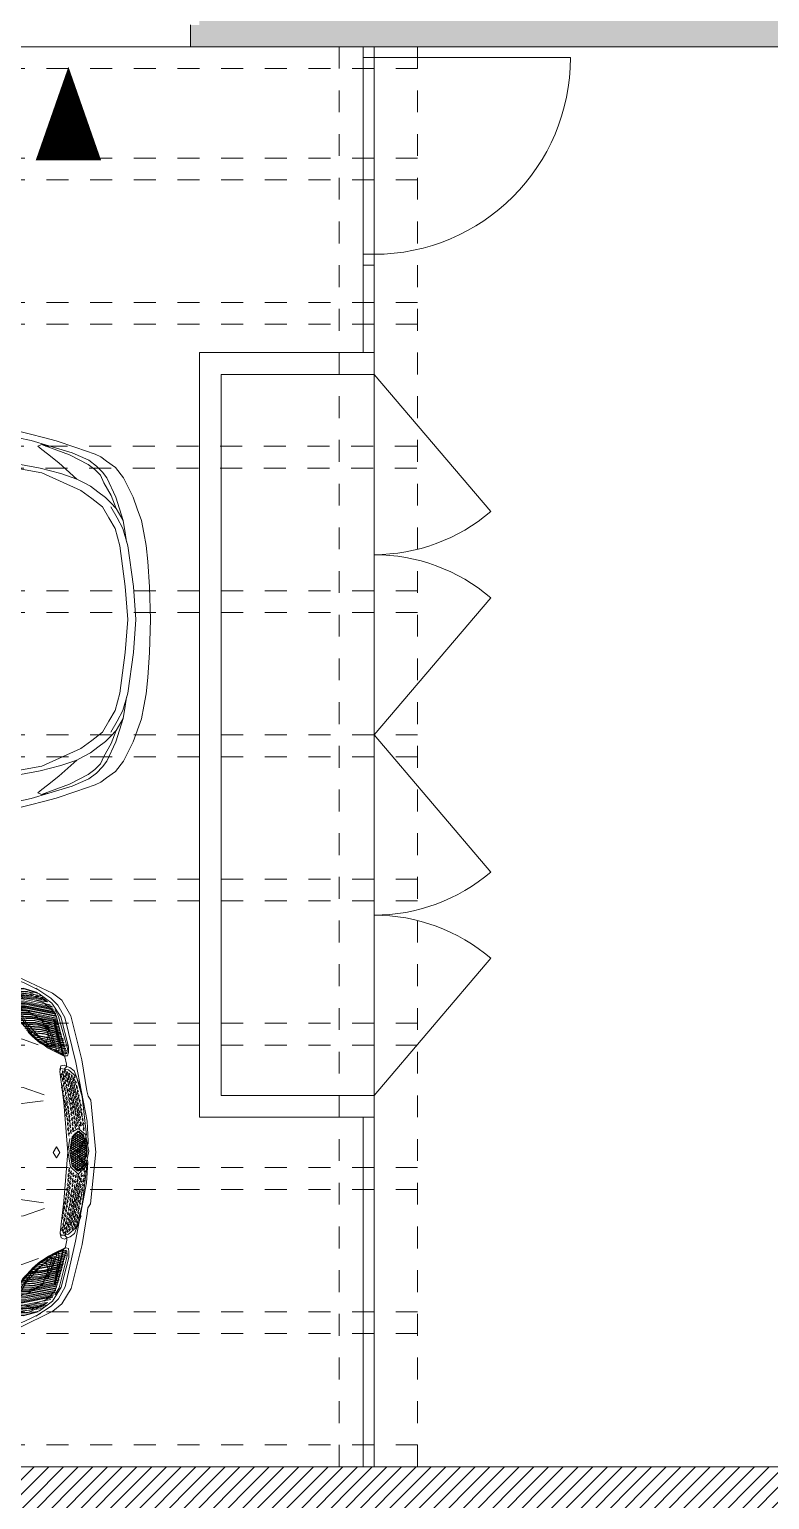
# Model space of a CAD drawing. Header units: metres. Extents: x -686 to 211, y -481 to 125.
# Drawn here: x -204.98 to -201.59, y -231.06 to -224.33 of the extents above; entities that cross this region are included whole.
import ezdxf

# ---------------------------------------------------------------- set-up
doc = ezdxf.new("R2010")
doc.units = ezdxf.units.M
doc.linetypes.add('DIVIDE', pattern=[1.25, 0.5, -0.25, 0, -0.25, 0, -0.25])
doc.layers.add('FLOATINGWINDOWS', color=2, linetype='Continuous', plot=False)
for name, color, linetype in [('katastr', 3, 'Continuous'), ('SRAFA', 251, 'Continuous'), ('SRAFY', 3, 'Continuous'), ('ZARIZOVAKY', 251, 'Continuous'), ('ZDIVO', 1, 'Continuous')]:
    doc.layers.add(name, color=color, linetype=linetype)
doc.layers.add('T_stafaz', color=253, linetype='Continuous', lineweight=9)

# ---------------------------------------------------------------- blocks, each defined once
blk = doc.blocks.new('SYM_AUTO_MERCEDES_MBSLK-H')
at = {"linetype": 'Continuous'}
for points in [[(51.97, 84.03), (36.98, 79.71), (21.48, 72.09), (17.41, 68.78), (13.09, 61.67), (8.01, 41.59), (5.72, 27.36), (5.47, 24.82), (4.2, 23.04), (1.66, -0.84)], [(27.07, 73.1), (34.44, 76.66), (50.95, 83.52), (51.46, 83.77)], [(29.36, 74.37), (22.24, 69.8), (18.94, 66.5), (15.89, 60.91), (11.06, 40.07), (5.98, 13.39), (5.47, 3.99), (5.47, 2.97), (5.47, 2.97)], [(28.34, 72.34), (35.2, 74.12), (41.04, 73.36), (42.06, 71.32), (41.55, 68.53), (41.55, 68.27)], [(27.58, 71.83), (21.73, 67.51), (17.67, 61.16), (14.11, 47.44), (14.11, 44.9), (14.36, 43.37), (15.38, 43.12)], [(15.63, 45.41), (19.95, 61.41), (21.22, 63.45), (25.29, 67.51)], [(15.89, 43.37), (28.59, 50.49), (35.2, 57.09), (40.79, 67), (41.3, 67.77)], [(15.89, 43.37), (27.58, 49.73), (36.98, 59.64), (41.3, 67.77)], [(40.03, 69.55), (32.91, 69.8), (21.48, 65.73)], [(40.54, 68.02), (34.69, 67.77), (21.48, 65.23)], [(40.54, 68.27), (35.2, 68.27), (22.24, 65.73)], [(40.79, 69.29), (35.45, 69.29), (22.49, 66.75)], [(24.02, 68.02), (26.31, 69.55), (33.17, 72.85), (38.76, 73.1), (41.04, 72.09), (41.04, 70.82), (40.79, 69.29), (40.54, 70.56), (39.27, 71.58), (36.72, 72.09), (32.15, 71.58), (24.02, 68.02)], [(40.79, 69.8), (35.96, 69.8), (24.27, 68.02)], [(39.52, 70.82), (35.2, 70.82), (24.53, 69.29)], [(41.3, 71.32), (36.72, 71.32), (25.8, 70.05)], [(40.79, 71.07), (36.47, 71.07), (25.8, 69.55)], [(40.79, 70.56), (36.47, 70.56), (26.05, 69.04)], [(41.04, 72.09), (36.72, 72.09), (26.31, 70.82)], [(39.01, 69.29), (37.49, 65.23), (33.68, 58.87), (26.56, 51)], [(41.55, 68.53), (41.55, 68.78), (42.06, 71.32), (41.04, 73.36), (34.69, 73.86), (27.58, 71.83)], [(40.79, 71.58), (28.34, 70.56)], [(40.79, 73.1), (29.61, 72.34)], [(16.14, 44.39), (15.13, 44.39), (14.87, 46.68), (18.68, 61.41), (20.46, 64.46)], [(15.63, 42.86), (28.08, 49.98), (34.69, 56.59), (40.28, 66.5), (41.04, 67.26)], [(37.49, 60.65), (30.37, 60.4), (18.68, 57.86)], [(37.23, 60.65), (30.12, 60.14), (18.68, 57.6)], [(38.25, 61.67), (31.13, 61.41), (18.94, 58.87)], [(37.99, 61.41), (30.88, 61.16), (18.94, 58.62)], [(38.76, 62.68), (32.15, 62.43), (19.45, 59.89)], [(38.5, 62.43), (31.64, 61.92), (19.45, 59.38)], [(39.01, 63.45), (33.17, 63.19), (19.7, 60.65)], [(39.01, 63.19), (32.4, 62.94), (19.7, 60.4)], [(39.27, 64.46), (33.42, 64.21), (19.95, 61.67)], [(39.27, 64.21), (33.42, 63.96), (19.95, 61.41)], [(39.52, 65.48), (33.68, 65.23), (20.21, 62.68)], [(39.52, 65.23), (33.68, 64.97), (20.21, 62.43)], [(39.77, 66.24), (33.93, 65.99), (20.46, 63.45)], [(39.77, 65.99), (33.93, 65.73), (20.46, 63.19)], [(40.28, 67), (34.18, 66.75), (20.72, 64.21)], [(40.28, 67.26), (34.44, 67.26), (21.22, 64.72)], [(21.73, 47.18), (23.26, 52.27), (26.31, 59.64), (32.66, 63.7), (37.99, 65.48), (39.27, 65.48), (31.64, 55.06), (21.73, 47.18)], [(28.08, 47.95), (35.2, 50.49), (52.99, 54.3), (88.05, 58.36), (145.48, 61.92)], [(16.65, 44.14), (20.46, 59.89), (16.9, 44.14), (20.97, 60.14), (18.68, 47.18), (18.94, 44.39), (18.94, 44.9), (16.65, 44.14)], [(16.65, 44.14), (20.46, 59.89), (16.9, 44.14), (20.97, 60.14), (18.68, 47.18), (18.94, 44.39), (18.94, 44.9)], [(32.66, 54.3), (25.8, 53.54), (16.9, 51.25)], [(32.15, 54.05), (25.29, 53.28), (16.9, 51)], [(33.42, 55.06), (26.56, 54.3), (17.16, 52.27)], [(32.91, 54.81), (26.05, 54.05), (17.16, 52.01)], [(34.44, 56.08), (27.07, 55.32), (17.41, 53.28)], [(33.93, 55.82), (26.81, 55.06), (17.41, 53.03)], [(34.95, 57.09), (27.83, 56.59), (17.67, 54.05)], [(34.69, 56.84), (27.32, 56.08), (17.67, 53.79)], [(35.71, 58.11), (28.59, 57.6), (17.92, 55.06)], [(35.45, 57.86), (28.08, 57.09), (17.92, 54.81)], [(36.47, 58.87), (29.1, 58.36), (18.17, 56.08)], [(35.96, 58.62), (28.85, 58.11), (18.17, 55.82)], [(36.98, 59.89), (29.86, 59.38), (18.43, 56.84)], [(36.72, 59.64), (29.36, 59.13), (18.43, 56.59)], [(19.7, 45.91), (22.24, 54.3)], [(23.77, 47.69), (22.75, 47.44), (20.72, 47.18), (23.51, 56.59), (23.77, 52.52), (24.53, 49.73), (23.77, 47.44), (23.77, 47.69)], [(23.77, 47.69), (22.75, 47.44), (20.72, 47.18), (23.51, 56.59), (23.77, 52.52), (24.53, 49.73), (23.77, 47.44)], [(25.8, 58.11), (23.51, 57.86)], [(25.04, 57.09), (23.51, 56.84)], [(24.53, 56.08), (23.77, 56.08)], [(26.05, 59.13), (24.53, 58.87)], [(27.07, 60.14), (25.54, 59.89)], [(31.13, 53.03), (32.15, 54.05)], [(32.66, 54.3), (31.64, 53.28)], [(32.91, 54.81), (32.15, 54.05)], [(25.54, 48.2), (15.13, 45.66)], [(27.07, 49.22), (15.38, 46.68)], [(25.8, 48.96), (15.38, 46.42)], [(28.34, 50.23), (15.89, 47.69)], [(27.32, 49.98), (15.89, 47.44)], [(29.61, 51.25), (16.14, 48.45)], [(28.59, 51), (16.14, 48.2)], [(30.63, 52.27), (16.4, 49.47)], [(29.86, 52.01), (16.4, 49.22)], [(31.64, 53.28), (16.65, 50.49)], [(31.13, 53.03), (16.65, 50.23)], [(21.48, 46.42), (23.77, 47.69)], [(23.51, 46.93), (25.54, 48.2)], [(23.77, 47.69), (25.8, 48.96)], [(25.54, 48.2), (27.07, 49.22)], [(25.8, 48.96), (27.32, 49.98)], [(27.07, 49.22), (28.34, 50.23)], [(27.32, 49.98), (28.59, 51)], [(28.34, 50.23), (29.61, 51.25)], [(28.59, 51), (29.86, 52.01)], [(29.61, 51.25), (30.63, 52.27)], [(29.86, 52.01), (31.13, 53.03)], [(30.63, 52.27), (31.64, 53.28)], [(15.89, 43.37), (15.13, 39.56), (15.13, 38.29), (16.14, 37.27), (17.67, 37.27), (18.17, 36.26), (16.4, 21.77), (14.62, -0.84)], [(23.51, 46.93), (14.87, 44.9)], [(21.22, 45.66), (15.38, 44.14)], [(21.48, 46.42), (15.63, 44.9)], [(21.22, 45.66), (15.89, 43.12)], [(16.4, 43.88), (21.48, 46.42)], [(21.22, 45.66), (23.51, 46.93)], [(16.14, 37.27), (14.36, 36.77), (10.81, 33.72), (8.01, 23.55), (5.72, 4.24)], [(8.52, 28.38), (11.57, 36.51), (13.6, 38.04), (14.87, 38.55), (16.14, 39.05)], [(11.06, 32.19), (11.57, 32.95), (11.31, 33.97), (11.06, 32.95)], [(12.33, 32.95), (12.84, 33.72), (12.58, 34.73), (12.08, 33.72)], [(13.35, 33.72), (13.86, 34.48), (13.86, 35.5), (13.35, 34.48)], [(13.86, 32.19), (14.36, 33.21), (14.11, 33.97), (13.86, 33.21)], [(14.36, 34.48), (14.87, 35.24), (14.87, 36), (14.36, 35.24)], [(14.87, 33.21), (15.38, 33.97), (15.38, 34.99), (14.87, 33.97)], [(15.38, 35.24), (15.89, 36), (15.89, 37.02), (15.38, 36.26)], [(15.89, 32.7), (16.4, 33.46), (16.14, 34.48), (15.63, 33.72)], [(16.14, 39.05), (17.67, 38.55), (18.17, 36.51)], [(16.4, 34.73), (16.9, 35.5), (16.65, 36.51), (16.14, 35.75)], [(16.9, 33.46), (17.41, 34.23), (17.41, 35.24), (16.9, 34.48)], [(9.54, 25.84), (10.04, 26.6), (9.79, 27.62), (9.54, 26.86)], [(10.04, 28.13), (10.55, 28.89), (10.3, 29.65), (9.79, 28.89)], [(10.55, 30.16), (11.06, 30.92), (10.81, 31.68), (10.55, 30.92)], [(10.81, 26.6), (11.31, 27.36), (11.06, 28.38), (10.55, 27.62)], [(11.31, 28.64), (11.57, 29.65), (11.57, 30.41), (11.06, 29.65)], [(11.31, 25.33), (11.82, 26.09), (11.82, 27.11), (11.31, 26.35)], [(11.57, 30.92), (12.08, 31.68), (12.08, 32.7), (11.57, 31.94)], [(11.82, 27.36), (12.33, 28.13), (12.08, 29.14), (11.57, 28.38)], [(12.33, 29.65), (12.84, 30.41), (12.58, 31.43), (12.08, 30.41)], [(12.33, 26.09), (12.84, 26.86), (12.84, 27.87), (12.33, 27.11)], [(12.84, 28.13), (13.35, 28.89), (13.09, 29.91), (12.58, 29.14)], [(12.84, 31.68), (13.35, 32.45), (13.09, 33.21), (12.84, 32.45)], [(13.35, 30.41), (13.86, 31.18), (13.6, 31.94), (13.09, 31.18)], [(13.35, 26.86), (13.86, 27.62), (13.86, 28.64), (13.35, 27.87)], [(13.86, 28.89), (14.36, 29.91), (14.11, 30.67), (13.86, 29.91)], [(14.36, 31.18), (14.87, 31.94), (14.62, 32.95), (14.11, 31.94)], [(14.36, 26.6), (14.87, 27.36), (14.62, 28.13), (14.11, 27.36)], [(14.87, 28.64), (15.13, 29.4), (15.13, 30.41), (14.62, 29.4)], [(15.13, 30.67), (15.63, 31.43), (15.63, 32.45), (15.13, 31.68)], [(15.63, 27.36), (16.14, 28.13), (15.89, 28.89), (15.38, 28.13)], [(15.89, 29.4), (16.4, 30.16), (16.4, 31.18), (15.89, 30.16)], [(16.4, 31.43), (16.9, 32.19), (16.65, 33.21), (16.4, 32.45)], [(16.4, 25.84), (16.9, 26.86), (16.65, 27.62), (16.4, 26.86)], [(16.9, 28.13), (17.16, 28.89), (17.16, 29.65), (16.65, 28.89)], [(25.29, 25.08), (34.95, 28.38), (54.77, 30.92), (86.53, 32.19), (131.76, 31.43)], [(8.27, 19.49), (8.77, 20.25), (8.77, 21.27), (8.27, 20.5)], [(8.77, 21.52), (9.28, 22.28), (9.03, 23.3), (8.52, 22.54)], [(9.28, 23.81), (9.79, 24.57), (9.54, 25.59), (9.03, 24.82)], [(9.54, 20.25), (10.04, 21.27), (9.79, 22.03), (9.28, 21.27)], [(9.79, 22.28), (10.3, 23.3), (10.3, 24.06), (9.79, 23.3)], [(10.04, 18.98), (10.55, 20), (10.55, 20.76), (10.04, 20)], [(10.3, 24.57), (10.81, 25.33), (10.55, 26.09), (10.3, 25.33)], [(10.55, 21.01), (11.06, 21.77), (10.81, 22.79), (10.3, 22.03)], [(10.81, 23.04), (11.31, 24.06), (11.31, 24.82), (10.81, 24.06)], [(11.06, 19.74), (11.57, 20.5), (11.57, 21.52), (11.06, 20.76)], [(11.57, 21.77), (12.08, 22.54), (11.82, 23.55), (11.31, 22.79)], [(11.82, 23.81), (12.33, 24.57), (12.33, 25.59), (11.82, 24.82)], [(11.82, 18.47), (12.33, 19.23), (12.33, 20.25), (11.82, 19.49)], [(12.33, 20.5), (12.58, 21.52), (12.58, 22.28), (12.08, 21.52)], [(12.58, 22.54), (13.09, 23.55), (12.84, 24.32), (12.33, 23.55)], [(13.09, 24.82), (13.35, 25.59), (13.35, 26.35), (12.84, 25.59)], [(13.09, 20.25), (13.6, 21.01), (13.35, 22.03), (13.09, 21.01)], [(13.35, 22.28), (13.86, 23.04), (13.86, 24.06), (13.35, 23.04)], [(13.86, 24.32), (14.36, 25.08), (14.11, 26.09), (13.86, 25.33)], [(14.11, 18.73), (14.62, 19.74), (14.36, 20.5), (13.86, 19.74)], [(14.36, 21.01), (14.87, 21.77), (14.87, 22.79), (14.36, 21.77)], [(14.87, 23.04), (15.13, 23.81), (15.13, 24.57), (14.62, 23.81)], [(15.13, 25.08), (15.63, 25.84), (15.38, 26.86), (15.13, 25.84)], [(15.38, 19.74), (15.63, 20.5), (15.63, 21.27), (15.13, 20.5)], [(15.63, 21.77), (16.14, 22.54), (15.89, 23.3), (15.38, 22.54)], [(15.89, 23.81), (16.4, 24.57), (16.4, 25.59), (15.89, 24.57)], [(25.8, 22.54), (42.82, 20), (67.22, 19.74), (131.76, 24.57)], [(7.5, 13.14), (8.01, 14.15), (7.76, 14.91), (7.25, 14.15)], [(7.76, 15.42), (8.27, 16.18), (8.01, 17.2), (7.5, 16.44)], [(8.01, 17.45), (8.52, 18.22), (8.27, 19.23), (8.01, 18.47)], [(8.52, 13.9), (9.03, 14.91), (8.77, 15.68), (8.52, 14.91)], [(8.77, 16.18), (9.28, 16.95), (9.28, 17.96), (8.77, 17.2)], [(9.28, 18.22), (9.79, 18.98), (9.54, 20), (9.03, 19.23)], [(9.03, 12.63), (9.54, 13.64), (9.54, 14.41), (9.03, 13.64)], [(9.54, 14.91), (10.04, 15.68), (9.79, 16.69), (9.28, 15.68)], [(9.79, 16.95), (10.3, 17.71), (10.04, 18.73), (9.54, 17.96)], [(10.04, 13.39), (10.55, 14.15), (10.55, 15.17), (10.04, 14.41)], [(10.55, 15.68), (11.06, 16.44), (10.81, 17.2), (10.3, 16.44)], [(10.81, 17.71), (11.31, 18.47), (11.06, 19.49), (10.55, 18.73)], [(11.31, 14.15), (11.57, 15.17), (11.57, 15.93), (11.06, 15.17)], [(11.57, 16.44), (12.08, 17.2), (11.82, 18.22), (11.31, 17.2)], [(12.08, 13.39), (12.58, 14.41), (12.58, 15.17), (12.08, 14.41)], [(12.33, 15.93), (12.84, 16.69), (12.84, 17.71), (12.33, 16.95)], [(12.84, 18.22), (13.35, 18.98), (13.09, 19.74), (12.58, 18.98)], [(13.35, 12.37), (13.86, 13.14), (13.6, 14.15), (13.09, 13.39)], [(13.6, 14.66), (14.11, 15.42), (13.86, 16.18), (13.35, 15.42)], [(13.86, 16.69), (14.36, 17.45), (14.11, 18.47), (13.6, 17.71)], [(14.36, 13.14), (14.87, 14.15), (14.62, 14.91), (14.11, 14.15)], [(14.62, 15.42), (15.13, 16.18), (14.87, 17.2), (14.62, 16.44)], [(14.87, 17.45), (15.38, 18.47), (15.38, 19.23), (14.87, 18.47)], [(13.6, -6.94), (14.62, -1.09), (13.35, 6.02), (9.79, 9.32), (6.49, 6.02), (4.96, -1.09), (6.49, -8.72), (9.79, -11.51), (12.33, -9.99)], [(9.79, -10.24), (12.58, -7.7), (13.6, -1.09), (12.58, 5.26), (9.79, 8.05), (7.25, 5.26), (5.98, -1.09), (7.25, -7.7), (9.79, -10.24)], [(9.79, -10.24), (12.58, -7.7), (13.6, -1.09), (12.58, 5.26), (9.79, 8.05), (7.25, 5.26), (5.98, -1.09), (7.25, -7.7), (9.79, -10.24)], [(6.74, 6.78), (7.25, 7.54), (6.99, 8.56), (6.49, 7.8)], [(6.99, 9.07), (7.25, 9.83), (7.25, 10.59), (6.74, 9.83)], [(6.74, 4.24), (11.31, 7.29)], [(6.99, 11.1), (7.5, 11.86), (7.5, 12.88), (6.99, 12.12)], [(6.99, 5.51), (10.55, 7.8)], [(7.25, -8.46), (9.79, -10.24), (12.58, -7.45), (13.6, -0.84), (12.58, 5.51), (9.79, 8.05), (7.5, 6.53)], [(8.01, 8.82), (8.52, 9.58), (8.27, 10.59), (7.76, 9.83)], [(8.27, 11.36), (8.77, 12.12), (8.52, 13.14), (8.01, 12.37)], [(12.84, 4.24), (8.27, 7.29)], [(9.03, 10.09), (9.28, 10.85), (9.28, 11.86), (8.77, 11.1)], [(12.33, 5.51), (8.77, 7.8)], [(9.54, 9.32), (10.04, 10.09), (10.04, 11.1), (9.54, 10.34)], [(9.79, 11.36), (10.3, 12.12), (10.3, 13.14), (9.79, 12.12)], [(10.55, 9.58), (11.06, 10.34), (11.06, 11.1), (10.55, 10.34)], [(11.06, 11.61), (11.57, 12.63), (11.31, 13.39), (10.81, 12.63)], [(11.82, 8.82), (12.33, 9.58), (12.08, 10.59), (11.57, 9.83)], [(12.08, 11.36), (12.58, 12.12), (12.33, 13.14), (11.82, 12.12)], [(12.84, 7.8), (13.35, 8.56), (13.09, 9.58), (12.58, 8.82)], [(13.09, 10.09), (13.6, 11.1), (13.35, 11.86), (12.84, 11.1)], [(13.6, 6.53), (14.11, 7.29), (14.11, 8.31), (13.6, 7.54)], [(13.86, 8.82), (14.36, 9.58), (14.36, 10.59), (13.86, 9.83)], [(14.11, 11.1), (14.62, 11.86), (14.36, 12.88), (14.11, 12.12)], [(5.98, 1.45), (5.72, -1.35), (6.49, -6.94)], [(5.98, 0.68), (12.58, 4.75)], [(12.84, 3.73), (5.98, -0.33)], [(12.84, 2.97), (5.98, -1.6)], [(13.09, 1.95), (5.98, -2.62)], [(6.23, 2.97), (11.82, 6.53)], [(6.23, 1.7), (12.33, 5.77)], [(6.99, 5.51), (6.23, 3.73)], [(13.09, 0.94), (6.23, -3.38)], [(6.23, 0.94), (13.35, -3.38)], [(13.35, -0.33), (10.3, 0.43), (6.74, 5.77), (9.54, -0.33), (6.49, -7.19), (10.3, -1.35), (13.35, -0.33)], [(6.49, 2.97), (13.6, -1.6)], [(6.49, 1.95), (13.35, -2.62)], [(13.6, 0.68), (6.74, 4.75)], [(6.74, 3.73), (13.6, -0.33)], [(13.35, 1.7), (7.25, 5.77)], [(13.09, 2.97), (7.5, 6.53)], [(19.7, -3.13), (21.22, -0.59), (19.7, 1.95), (18.17, -0.59), (19.7, -3.13)], [(51.46, -85.46), (36.98, -80.88), (21.48, -73.51), (17.16, -70.21), (13.09, -63.09), (8.01, -43.02), (5.72, -28.79), (5.22, -26.25), (3.95, -24.47), (1.66, -0.59)], [(29.1, -75.8), (22.24, -71.23), (18.94, -67.92), (15.89, -62.33), (10.81, -41.75), (5.72, -14.82), (5.22, -5.67), (5.22, -4.65), (5.22, -4.4)], [(5.98, -1.09), (13.09, -5.41)], [(5.98, -2.11), (12.84, -6.43)], [(5.98, -3.13), (12.58, -7.19)], [(13.35, -0.08), (6.23, -4.4)], [(6.23, -0.08), (13.09, -4.4)], [(6.23, -4.14), (12.33, -8.21)], [(6.23, -5.41), (11.82, -8.97)], [(13.6, -1.09), (6.49, -5.41)], [(13.6, -2.11), (6.49, -6.43)], [(6.74, -6.68), (11.31, -9.48)], [(13.6, -3.13), (6.99, -7.19)], [(13.35, -4.14), (7.25, -8.21)], [(13.09, -5.41), (7.76, -8.97)], [(12.84, -6.68), (8.27, -9.48)], [(15.89, -44.29), (15.13, -40.99), (15.13, -39.72), (16.14, -38.7), (17.67, -38.96), (18.17, -37.68), (16.4, -23.46), (14.62, -0.59)], [(16.14, -38.7), (14.11, -38.45), (10.55, -35.14), (8.01, -26), (5.98, -8.46)], [(6.99, -10.5), (7.5, -11.26), (7.25, -12.27), (6.99, -11.26)], [(7.25, -12.53), (7.76, -13.29), (7.5, -14.31), (6.99, -13.55)], [(7.25, -8.21), (10.3, -10.24)], [(8.27, -12.78), (8.77, -13.55), (8.77, -14.56), (8.27, -13.8)], [(9.03, -11.51), (9.54, -12.27), (9.28, -13.29), (8.77, -12.53)], [(12.08, -8.21), (9.03, -10.24)], [(10.04, -12.78), (10.55, -13.55), (10.3, -14.56), (9.79, -13.8)], [(10.81, -11.51), (11.31, -12.27), (11.06, -13.29), (10.55, -12.27)], [(11.06, -13.29), (11.57, -14.31), (11.57, -15.07), (11.06, -14.31)], [(11.82, -10.24), (12.33, -11), (12.33, -12.02), (11.82, -11.26)], [(12.08, -12.78), (12.58, -13.55), (12.33, -14.56), (12.08, -13.8)], [(12.84, -9.23), (13.35, -9.99), (13.09, -11), (12.84, -10.24)], [(13.09, -11.77), (13.6, -12.53), (13.6, -13.29), (13.09, -12.53)], [(13.86, -7.96), (14.36, -8.97), (14.11, -9.73), (13.6, -8.97)], [(14.11, -10.24), (14.62, -11.26), (14.36, -12.02), (13.86, -11.26)], [(14.36, -12.53), (14.62, -13.29), (14.62, -14.31), (14.11, -13.55)], [(7.5, -14.82), (8.01, -15.58), (7.76, -16.34), (7.5, -15.58)], [(7.76, -16.85), (8.27, -17.61), (8.27, -18.63), (7.76, -17.87)], [(8.27, -18.88), (8.52, -19.64), (8.52, -20.66), (8.01, -19.9)], [(8.77, -15.58), (9.03, -16.34), (9.03, -17.1), (8.52, -16.34)], [(9.03, -17.61), (9.54, -18.37), (9.28, -19.39), (8.77, -18.63)], [(9.28, -14.05), (9.79, -15.07), (9.54, -15.83), (9.03, -15.07)], [(9.28, -19.64), (9.79, -20.66), (9.54, -21.42), (9.28, -20.66)], [(9.54, -16.34), (10.04, -17.1), (10.04, -18.12), (9.54, -17.36)], [(9.79, -18.37), (10.3, -19.14), (10.3, -20.15), (9.79, -19.39)], [(10.3, -14.82), (10.81, -15.58), (10.55, -16.59), (10.04, -15.83)], [(10.55, -17.1), (11.06, -17.87), (11.06, -18.88), (10.55, -17.87)], [(10.81, -19.14), (11.31, -19.9), (11.31, -20.91), (10.81, -20.15)], [(11.31, -15.83), (11.82, -16.59), (11.57, -17.36), (11.31, -16.59)], [(11.57, -17.87), (12.08, -18.63), (12.08, -19.64), (11.57, -18.88)], [(12.08, -19.9), (12.58, -20.91), (12.33, -21.68), (11.82, -20.91)], [(12.33, -15.07), (12.84, -15.83), (12.58, -16.59), (12.08, -15.83)], [(12.58, -17.36), (13.09, -18.12), (12.84, -19.14), (12.33, -18.37)], [(12.84, -19.64), (13.35, -20.41), (13.09, -21.42), (12.84, -20.41)], [(13.35, -13.8), (13.86, -14.82), (13.86, -15.58), (13.35, -14.82)], [(13.6, -16.09), (14.11, -16.85), (13.86, -17.87), (13.6, -16.85)], [(13.86, -18.12), (14.36, -18.88), (14.36, -19.9), (13.86, -19.14)], [(14.36, -14.82), (14.87, -15.58), (14.87, -16.34), (14.36, -15.58)], [(14.87, -16.85), (15.38, -17.61), (15.13, -18.63), (14.62, -17.87)], [(15.13, -18.88), (15.63, -19.9), (15.38, -20.66), (14.87, -19.9)], [(8.52, -20.91), (9.03, -21.68), (8.77, -22.69), (8.27, -21.93)], [(8.77, -22.95), (9.28, -23.96), (9.28, -24.73), (8.77, -23.96)], [(9.28, -25.23), (9.79, -26), (9.54, -27.01), (9.28, -26.25)], [(9.79, -21.93), (10.04, -22.69), (10.04, -23.46), (9.54, -22.69)], [(10.04, -23.96), (10.55, -24.73), (10.3, -25.49), (9.79, -24.73)], [(10.3, -20.41), (10.81, -21.42), (10.55, -22.18), (10.04, -21.42)], [(10.55, -26), (10.81, -26.76), (10.81, -27.78), (10.3, -26.76)], [(10.55, -22.44), (11.06, -23.46), (11.06, -24.22), (10.55, -23.46)], [(11.06, -24.73), (11.57, -25.49), (11.31, -26.25), (10.81, -25.49)], [(11.31, -21.17), (11.82, -21.93), (11.57, -22.95), (11.06, -22.18)], [(11.57, -26.76), (12.08, -27.52), (11.82, -28.54), (11.31, -27.78)], [(11.57, -23.2), (12.08, -23.96), (12.08, -24.98), (11.57, -24.22)], [(12.08, -25.23), (12.58, -26.25), (12.33, -27.01), (11.82, -26.25)], [(12.33, -22.18), (12.84, -22.95), (12.58, -23.71), (12.08, -22.95)], [(12.58, -24.22), (13.09, -24.98), (13.09, -25.74), (12.58, -24.98)], [(13.35, -21.68), (13.6, -22.44), (13.6, -23.46), (13.09, -22.69)], [(13.09, -26.25), (13.6, -27.01), (13.35, -27.78), (13.09, -27.01)], [(13.6, -23.71), (14.11, -24.47), (13.86, -25.49), (13.35, -24.73)], [(14.11, -25.74), (14.36, -26.5), (14.36, -27.52), (13.86, -26.76)], [(14.11, -20.41), (14.62, -21.17), (14.62, -21.93), (14.11, -21.17)], [(14.62, -22.44), (15.13, -23.2), (14.87, -24.22), (14.36, -23.2)], [(14.87, -24.47), (15.38, -25.23), (15.13, -26.25), (14.62, -25.23)], [(15.38, -21.17), (15.89, -21.93), (15.63, -22.95), (15.13, -21.93)], [(15.38, -26.5), (15.63, -27.27), (15.63, -28.28), (15.13, -27.52)], [(15.63, -23.2), (16.14, -23.96), (16.14, -24.73), (15.63, -23.96)], [(16.14, -25.23), (16.65, -26), (16.4, -27.01), (15.89, -26)], [(25.8, -24.22), (42.82, -22.18), (67.22, -21.93), (131.76, -26.25)], [(8.52, -29.81), (11.57, -37.94), (13.6, -39.46), (14.87, -39.97), (16.14, -40.48)], [(9.79, -27.27), (10.3, -28.03), (10.04, -29.05), (9.54, -28.28)], [(10.04, -29.55), (10.55, -30.32), (10.55, -31.33), (10.04, -30.32)], [(10.81, -31.59), (11.31, -32.35), (11.06, -33.37), (10.55, -32.35)], [(10.81, -28.03), (11.31, -29.05), (11.31, -29.81), (10.81, -29.05)], [(11.31, -33.62), (11.82, -34.38), (11.57, -35.4), (11.06, -34.64)], [(11.31, -30.32), (11.82, -31.08), (11.57, -31.84), (11.31, -31.08)], [(11.82, -32.35), (12.33, -33.11), (12.08, -34.13), (11.57, -33.37)], [(11.82, -28.79), (12.33, -29.81), (12.33, -30.57), (11.82, -29.81)], [(12.58, -27.52), (13.09, -28.28), (12.84, -29.3), (12.33, -28.54)], [(12.33, -31.08), (12.84, -31.84), (12.84, -32.86), (12.33, -31.84)], [(12.84, -29.55), (13.35, -30.32), (13.35, -31.33), (12.84, -30.57)], [(13.09, -33.11), (13.35, -33.87), (13.35, -34.89), (12.84, -33.87)], [(13.6, -28.28), (14.11, -29.05), (13.86, -30.06), (13.35, -29.3)], [(13.35, -31.84), (13.86, -32.6), (13.86, -33.37), (13.35, -32.6)], [(14.11, -30.57), (14.36, -31.33), (14.36, -32.09), (13.86, -31.33)], [(14.36, -28.03), (14.87, -28.79), (14.87, -29.81), (14.36, -28.79)], [(14.36, -32.6), (14.87, -33.37), (14.87, -34.38), (14.36, -33.62)], [(14.87, -30.06), (15.38, -30.82), (15.13, -31.84), (14.87, -31.08)], [(15.38, -32.09), (15.89, -32.86), (15.63, -33.87), (15.13, -33.11)], [(15.63, -28.79), (16.14, -29.55), (16.14, -30.32), (15.63, -29.55)], [(16.14, -30.82), (16.65, -31.59), (16.4, -32.6), (15.89, -31.84)], [(16.65, -27.52), (16.9, -28.28), (16.9, -29.05), (16.4, -28.28)], [(16.65, -32.86), (16.9, -33.62), (16.9, -34.64), (16.4, -33.87)], [(16.9, -29.55), (17.41, -30.32), (17.16, -31.33), (16.9, -30.32)], [(25.29, -27.01), (34.95, -30.32), (54.77, -32.86), (86.53, -34.13), (131.76, -33.11)], [(12.33, -34.38), (12.84, -35.14), (12.84, -36.16), (12.33, -35.4)], [(13.6, -35.14), (14.11, -35.91), (13.86, -36.92), (13.35, -36.16)], [(14.11, -33.87), (14.36, -34.64), (14.36, -35.4), (13.86, -34.64)], [(14.62, -35.91), (15.13, -36.67), (14.87, -37.68), (14.36, -36.67)], [(15.13, -34.64), (15.63, -35.4), (15.38, -36.41), (14.87, -35.65)], [(15.63, -36.67), (16.14, -37.43), (15.89, -38.45), (15.38, -37.68)], [(15.89, -34.13), (16.4, -34.89), (16.4, -35.91), (15.89, -35.14)], [(16.14, -40.48), (17.67, -40.23), (18.17, -38.19)], [(16.4, -36.16), (16.9, -37.18), (16.9, -37.94), (16.4, -37.18)], [(17.16, -34.89), (17.67, -35.65), (17.41, -36.67), (16.9, -35.91)], [(27.58, -73.26), (21.73, -68.94), (17.67, -62.59), (14.11, -48.87), (14.11, -46.32), (14.62, -44.8), (15.89, -44.8), (15.89, -44.29)], [(15.89, -45.82), (14.87, -45.82), (14.62, -48.1), (18.68, -62.84), (20.21, -65.89)], [(23.51, -48.36), (14.87, -46.32)], [(25.29, -49.63), (15.13, -47.09)], [(20.97, -47.09), (15.38, -45.56)], [(21.22, -47.85), (15.63, -46.32)], [(15.63, -46.83), (19.7, -62.84), (20.97, -65.13), (25.29, -68.94)], [(20.97, -47.09), (15.89, -44.55)], [(15.89, -44.8), (27.58, -51.15), (36.72, -61.06), (41.3, -69.19)], [(16.14, -45.31), (21.22, -47.85)], [(16.4, -45.56), (20.46, -61.32), (16.9, -45.56), (20.97, -61.57), (18.43, -48.61), (18.68, -46.07), (18.68, -46.32), (16.4, -45.56)], [(16.4, -45.56), (20.46, -61.32), (16.9, -45.56), (20.97, -61.57), (18.43, -48.61), (18.68, -46.07), (18.68, -46.32)], [(20.97, -47.09), (23.51, -48.36)], [(25.54, -50.39), (15.38, -47.85)], [(27.07, -50.64), (15.38, -48.1)], [(27.32, -51.41), (15.63, -48.87)], [(28.34, -51.66), (15.63, -49.12)], [(28.59, -52.42), (15.89, -49.63)], [(29.61, -52.68), (15.89, -49.88)], [(29.86, -53.44), (16.14, -50.64)], [(30.63, -53.69), (16.14, -50.9)], [(30.88, -54.46), (16.4, -51.66)], [(31.64, -54.71), (16.4, -51.91)], [(31.9, -55.47), (25.04, -54.71), (16.65, -52.42)], [(32.66, -55.73), (25.54, -54.96), (16.65, -52.68)], [(32.91, -56.23), (25.8, -55.73), (17.16, -53.44)], [(33.42, -56.49), (26.56, -55.98), (17.16, -53.69)], [(19.7, -47.34), (21.99, -55.73)], [(23.77, -49.12), (22.75, -48.87), (20.72, -48.61), (23.26, -58.01), (23.51, -53.95), (24.27, -51.15), (23.51, -48.87), (23.77, -49.12)], [(23.77, -49.12), (22.75, -48.87), (20.72, -48.61), (23.26, -58.01), (23.51, -53.95), (24.27, -51.15), (23.51, -48.87)], [(21.22, -47.85), (23.77, -49.12)], [(21.48, -48.61), (23, -53.69), (26.31, -61.06), (32.4, -65.13), (37.74, -66.91), (39.27, -66.91), (31.64, -56.49), (21.48, -48.61)], [(23.51, -48.36), (25.29, -49.63)], [(23.77, -49.12), (25.54, -50.39)], [(25.29, -49.63), (27.07, -50.64)], [(25.54, -50.39), (27.32, -51.41)], [(39.01, -70.72), (37.49, -66.91), (33.68, -60.3), (26.56, -52.42)], [(27.07, -50.64), (28.34, -51.66)], [(27.32, -51.41), (28.59, -52.42)], [(28.08, -49.88), (35.2, -52.42), (52.99, -56.23), (88.05, -60.3), (145.48, -63.6)], [(28.34, -51.66), (29.61, -52.68)], [(28.59, -52.42), (29.86, -53.44)], [(29.61, -52.68), (30.63, -53.69)], [(29.86, -53.44), (30.88, -54.46)], [(30.63, -53.69), (31.64, -54.71)], [(33.68, -57.25), (26.81, -56.74), (17.41, -54.46)], [(34.18, -57.5), (27.07, -57), (17.41, -54.71)], [(34.44, -58.27), (27.32, -57.76), (17.67, -55.22)], [(34.95, -58.52), (27.83, -58.27), (17.67, -55.47)], [(35.2, -59.28), (28.08, -58.78), (17.92, -56.23)], [(35.71, -59.54), (28.34, -59.28), (17.92, -56.49)], [(35.96, -60.05), (28.59, -59.79), (18.17, -57.25)], [(36.22, -60.3), (29.1, -60.05), (18.17, -57.5)], [(36.47, -61.06), (29.36, -60.81), (18.43, -58.01)], [(36.98, -61.32), (29.61, -61.06), (18.43, -58.27)], [(37.23, -62.08), (29.86, -61.82), (18.68, -59.03)], [(37.49, -62.08), (30.37, -62.08), (18.68, -59.28)], [(37.74, -62.84), (30.63, -62.59), (18.94, -60.05)], [(37.99, -63.09), (31.13, -62.84), (18.94, -60.3)], [(24.78, -58.52), (23.26, -58.27)], [(25.54, -59.54), (23.26, -59.28)], [(24.53, -57.5), (23.51, -57.5)], [(26.05, -60.55), (24.27, -60.3)], [(30.88, -54.46), (31.9, -55.47)], [(32.66, -55.73), (31.64, -54.71)], [(32.91, -56.23), (31.9, -55.47)], [(38.25, -63.86), (31.39, -63.6), (19.19, -60.81)], [(38.5, -64.11), (31.9, -64.11), (19.19, -61.32)], [(38.76, -64.62), (32.15, -64.62), (19.45, -61.82)], [(39.01, -64.87), (33.17, -64.87), (19.45, -62.08)], [(39.27, -65.64), (33.42, -65.64), (19.7, -62.84)], [(39.27, -65.89), (33.42, -65.89), (19.7, -63.09)], [(39.52, -66.65), (33.68, -66.65), (19.95, -63.86)], [(39.52, -66.91), (33.68, -66.91), (19.95, -64.11)], [(39.77, -67.41), (33.93, -67.41), (20.21, -64.62)], [(39.77, -67.67), (33.93, -67.67), (20.21, -64.87)], [(40.03, -68.43), (34.18, -68.43), (20.72, -65.64)], [(40.03, -68.69), (34.44, -68.94), (21.22, -66.14)], [(40.28, -69.45), (34.69, -69.45), (21.48, -66.65)], [(39.77, -70.97), (32.91, -71.23), (26.81, -69.7), (21.48, -67.16)], [(40.28, -69.7), (34.95, -69.96), (21.99, -67.16)], [(26.81, -61.57), (25.54, -61.32)], [(40.79, -70.72), (35.45, -70.97), (22.49, -68.18)], [(23.77, -69.45), (26.05, -71.23), (32.91, -74.28), (38.76, -74.53), (41.04, -73.77), (41.04, -72.24), (40.79, -70.72), (40.28, -72.24), (39.27, -73.26), (36.72, -73.51), (32.15, -73), (23.77, -69.45)], [(40.54, -71.23), (35.96, -71.48), (24.27, -69.45)], [(39.52, -72.24), (35.2, -72.24), (24.53, -70.72)], [(40.79, -71.99), (36.47, -71.99), (25.8, -70.46)], [(40.54, -72.5), (36.22, -72.5), (25.8, -70.97)], [(41.3, -72.75), (36.72, -73), (25.8, -71.48)], [(41.04, -73.51), (36.72, -73.77), (26.05, -72.24)], [(41.55, -69.96), (41.3, -69.96), (42.06, -73), (41.04, -74.78), (34.44, -75.55), (27.58, -73.26)], [(28.34, -73.77), (34.95, -75.8), (41.04, -74.78), (42.06, -72.75), (41.55, -69.96), (41.55, -69.7)], [(40.54, -73), (28.34, -71.99)], [(40.79, -74.53), (29.61, -73.77)], [(27.07, -74.53), (34.18, -78.09), (50.95, -84.95), (51.97, -85.46), (52.22, -85.46)]]:
    blk.add_lwpolyline(points, dxfattribs=at)

msp = doc.modelspace()

# ---------------------------------------------------------------- hatches: boundary and pattern name
at = {"layer": 'SRAFA', "linetype": 'Continuous', "lineweight": 0}
h = msp.add_hatch(color=256, dxfattribs=at)
h.paths.add_polyline_path([(-200.8514, -224.0131), (-201.5014, -224.0131), (-201.5014, -220.6131), (-202.0014, -220.6131), (-202.4014, -220.6131), (-202.4014, -220.7131), (-201.6014, -220.7131), (-201.6014, -221.5131), (-202.0014, -221.5131), (-202.0014, -222.4131), (-201.6014, -222.4131), (-201.6014, -222.3131), (-201.9014, -222.3131), (-201.9014, -221.6131), (-201.6014, -221.6131), (-201.6014, -222.3131), (-201.6014, -224.0131), (-204.1014, -224.0131), (-204.1014, -221.2131), (-204.2014, -221.2131), (-204.2018, -224.3131), (-204.2414, -224.3131), (-204.2414, -224.4131), (-201.5014, -224.4131), (-200.8114, -224.4131), (-200.8114, -224.3131), (-200.8514, -224.3131), (-200.8514, -224.2381)])
h.paths.add_polyline_path([(-203.0014, -220.7131), (-203.0014, -220.6131), (-203.1014, -220.6131), (-203.1014, -223.0131), (-203.0014, -223.0131)], flags=16)
at = {"layer": 'ZARIZOVAKY', "linetype": 'Continuous', "lineweight": 0}
h = msp.add_hatch(dxfattribs=at)
h.set_pattern_fill('ANSI31,_O', color=256, scale=0.015)
h.set_pattern_definition([(45, (81.519393, 190.9424), (-0.0336759605, 0.0336759605), [])])
h.paths.add_polyline_path([(-207.5014, -230.9131), (-207.5014, -236.8131), (-201.5014, -236.8131), (-201.5014, -236.6131), (-194.0014, -236.6131), (-194.0014, -230.9131)])

# ---------------------------------------------------------------- linework, layer by layer
at = {"layer": 'FLOATINGWINDOWS', "linetype": 'Continuous', "lineweight": 0}
for points in [[(-209.5014, -224.3131), (-207.5014, -224.3131), (-207.5014, -224.4131), (-203.4514, -224.4131), (-203.4514, -225.8131), (-204.2014, -225.8131), (-204.2014, -229.3131), (-203.4514, -229.3131), (-203.4514, -230.9131), (-209.5014, -230.9131)], [(-203.4014, -229.2131), (-204.1014, -229.2131), (-204.1014, -225.9131), (-203.4014, -225.9131)]]:
    msp.add_lwpolyline(points, close=True, dxfattribs=at)
at = {"layer": 'katastr', "linetype": 'Continuous', "lineweight": 0}
msp.add_line((-209.5014, -230.9131), (-187.5014, -230.9131), dxfattribs=at)
at = {"layer": 'SRAFY', "linetype": 'DIVIDE', "lineweight": 0, "ltscale": 0.15}
for p, q in [((-209.5014, -224.4131), (-203.2014, -224.4131)), ((-203.5614, -224.4131), (-203.5614, -230.9131)), ((-203.2014, -230.9131), (-203.2014, -224.4131)), ((-209.5014, -224.5131), (-203.2014, -224.5131)), ((-209.5014, -224.9231), (-203.2014, -224.9231)), ((-209.5014, -225.0231), (-203.2014, -225.0231)), ((-209.5014, -225.5831), (-203.2014, -225.5831)), ((-209.5014, -225.6831), (-203.2014, -225.6831)), ((-209.5058, -226.2416), (-203.2058, -226.2416)), ((-209.5058, -226.3416), (-203.2058, -226.3416)), ((-209.5014, -226.9031), (-203.2014, -226.9031)), ((-209.5014, -227.0031), (-203.2014, -227.0031)), ((-209.5014, -227.5631), (-203.2014, -227.5631)), ((-209.5014, -227.6631), (-203.2014, -227.6631)), ((-209.5014, -228.2231), (-203.2014, -228.2231)), ((-209.5014, -228.3231), (-203.2014, -228.3231)), ((-209.5014, -228.8831), (-203.2014, -228.8831)), ((-209.5014, -228.9831), (-203.2014, -228.9831)), ((-209.5014, -229.5431), (-203.2014, -229.5431)), ((-209.5014, -229.6431), (-203.2014, -229.6431)), ((-209.5014, -230.2031), (-203.2014, -230.2031)), ((-209.5014, -230.3031), (-203.2014, -230.3031)), ((-203.2014, -230.8131), (-209.5002, -230.8131)), ((-203.2014, -230.9131), (-209.5014, -230.9131))]:
    msp.add_line(p, q, dxfattribs=at)
at = {"layer": 'SRAFY', "linetype": 'Continuous', "lineweight": 0}
for p, q in [((-203.4514, -225.8131), (-203.4514, -224.4131)), ((-203.4014, -225.8131), (-203.4014, -224.4131)), ((-203.4514, -224.4631), (-202.5014, -224.4631)), ((-203.4514, -225.3631), (-203.4014, -225.3631)), ((-203.4514, -225.4131), (-203.4014, -225.4131)), ((-203.4014, -225.9131), (-202.866, -226.5408)), ((-203.4014, -225.9131), (-203.4014, -229.2131)), ((-203.4014, -227.5631), (-202.866, -226.9354)), ((-203.4014, -227.5631), (-202.866, -228.1908)), ((-203.4014, -229.2131), (-202.866, -228.5854)), ((-203.4514, -230.9131), (-203.4514, -229.3131)), ((-203.4014, -230.9131), (-203.4014, -229.3131))]:
    msp.add_line(p, q, dxfattribs=at)
for centre, radius, start, end in [((-203.4014, -224.4631), 0.9, 270, 0), ((-203.4014, -225.9131), 0.825, 270, 310.46332), ((-203.4014, -227.5631), 0.825, 49.53668, 90), ((-203.4014, -227.5631), 0.825, 270, 310.46332), ((-203.4014, -229.2131), 0.825, 49.53668, 90)]:
    msp.add_arc(centre, radius, start, end, dxfattribs=at)
at = {"layer": 'T_stafaz', "linetype": 'Continuous'}
for p, q in [((-204.9758, -226.1865), (-205.0356, -226.1709)), ((-205.0916, -226.1903), (-204.9714, -226.2162)), ((-204.9159, -226.202), (-204.9758, -226.1865)), ((-204.9714, -226.2162), (-204.8919, -226.2392)), ((-204.9416, -226.2409), (-204.9241, -226.234)), ((-204.9241, -226.234), (-204.7962, -226.2816)), ((-204.9241, -226.234), (-204.8919, -226.2392)), ((-204.8569, -226.2174), (-204.9159, -226.202)), ((-204.7681, -226.2479), (-204.8569, -226.2174)), ((-204.9416, -226.2409), (-204.9239, -226.2565)), ((-204.9239, -226.2565), (-204.8978, -226.2764)), ((-204.8978, -226.2764), (-204.8458, -226.3172)), ((-204.8919, -226.2392), (-204.784, -226.2724)), ((-204.7962, -226.2816), (-204.7109, -226.3248)), ((-204.784, -226.2724), (-204.7079, -226.3051)), ((-204.6784, -226.2785), (-204.7681, -226.2479)), ((-204.7079, -226.3051), (-204.6734, -226.3322)), ((-204.6524, -226.2908), (-204.6784, -226.2785)), ((-204.6263, -226.3103), (-204.6524, -226.2908)), ((-205.076, -226.3366), (-204.9235, -226.3635)), ((-205.0209, -226.3247), (-204.9301, -226.3421)), ((-204.9301, -226.3421), (-204.8369, -226.3661)), ((-204.9235, -226.3635), (-204.7446, -226.4439)), ((-204.8458, -226.3172), (-204.7632, -226.3918)), ((-204.8369, -226.3661), (-204.7632, -226.3918)), ((-204.7109, -226.3248), (-204.6807, -226.3488)), ((-204.6807, -226.3488), (-204.6549, -226.3736)), ((-204.6734, -226.3322), (-204.6455, -226.36)), ((-204.6455, -226.36), (-204.6247, -226.3868)), ((-204.5855, -226.3395), (-204.6263, -226.3103)), ((-204.5492, -226.3868), (-204.5855, -226.3395)), ((-204.7632, -226.3918), (-204.7319, -226.4083)), ((-204.7319, -226.4083), (-204.7005, -226.4248)), ((-204.7005, -226.4248), (-204.6662, -226.4502)), ((-204.6549, -226.3736), (-204.6389, -226.4086)), ((-204.6389, -226.4086), (-204.6056, -226.4672)), ((-204.6247, -226.3868), (-204.5835, -226.4748)), ((-204.5047, -226.4746), (-204.5492, -226.3868)), ((-204.7446, -226.4439), (-204.6947, -226.4816)), ((-204.6947, -226.4816), (-204.6449, -226.5193)), ((-204.6662, -226.4502), (-204.6318, -226.4758)), ((-204.6318, -226.4758), (-204.607, -226.5011)), ((-204.607, -226.5011), (-204.5823, -226.5266)), ((-204.6056, -226.4672), (-204.5823, -226.5266)), ((-204.5835, -226.4748), (-204.5501, -226.5812)), ((-204.4859, -226.5278), (-204.5047, -226.4746)), ((-204.6449, -226.5193), (-204.6159, -226.5689)), ((-204.6159, -226.5689), (-204.587, -226.6185)), ((-204.6076, -226.5193), (-204.5777, -226.5689)), ((-204.5823, -226.5266), (-204.5501, -226.5812)), ((-204.5823, -226.5266), (-204.5501, -226.5812)), ((-204.5777, -226.5689), (-204.5519, -226.6185)), ((-204.4671, -226.5809), (-204.4859, -226.5278)), ((-204.587, -226.6185), (-204.5664, -226.6983)), ((-204.5519, -226.6185), (-204.5292, -226.6983)), ((-204.5501, -226.5812), (-204.5411, -226.6381)), ((-204.5411, -226.6381), (-204.5346, -226.6793)), ((-204.5411, -226.6381), (-204.5346, -226.6793)), ((-204.4563, -226.6387), (-204.4671, -226.5809)), ((-204.4456, -226.6954), (-204.4563, -226.6387)), ((-204.5664, -226.6983), (-204.5412, -226.8838)), ((-204.5292, -226.6983), (-204.504, -226.8838)), ((-204.4376, -226.7689), (-204.4456, -226.6954)), ((-204.4297, -226.8845), (-204.4376, -226.7689)), ((-204.5412, -226.8838), (-204.5298, -227.0348)), ((-204.504, -226.8838), (-204.4926, -227.0348)), ((-204.426, -227.0348), (-204.4297, -226.8845)), ((-204.4297, -226.8845), (-204.426, -227.0348)), ((-204.5412, -227.1858), (-204.5298, -227.0348)), ((-204.504, -227.1858), (-204.4926, -227.0348)), ((-204.4297, -227.1852), (-204.426, -227.0348)), ((-204.5664, -227.3714), (-204.5412, -227.1858)), ((-204.5292, -227.3714), (-204.504, -227.1858)), ((-204.4297, -227.1854), (-204.4376, -227.3008)), ((-204.4376, -227.3008), (-204.4456, -227.3743)), ((-204.587, -227.4511), (-204.5664, -227.3714)), ((-204.5519, -227.4511), (-204.5292, -227.3714)), ((-204.4456, -227.3743), (-204.4563, -227.4309)), ((-204.5501, -227.4885), (-204.5411, -227.4315)), ((-204.5411, -227.4315), (-204.5346, -227.3904)), ((-204.4563, -227.4309), (-204.4671, -227.4888)), ((-204.6449, -227.5503), (-204.6159, -227.5007)), ((-204.6159, -227.5007), (-204.587, -227.4511)), ((-204.6076, -227.5503), (-204.5777, -227.5007)), ((-204.5835, -227.5949), (-204.5501, -227.4885)), ((-204.5823, -227.5431), (-204.5501, -227.4885)), ((-204.5777, -227.5007), (-204.5519, -227.4511)), ((-204.4671, -227.4888), (-204.5047, -227.5951)), ((-204.6947, -227.588), (-204.6449, -227.5503)), ((-204.6318, -227.5939), (-204.607, -227.5685)), ((-204.607, -227.5685), (-204.5823, -227.5431)), ((-204.6056, -227.6024), (-204.5823, -227.5431)), ((-204.9235, -227.7061), (-204.7446, -227.6258)), ((-204.7446, -227.6258), (-204.6947, -227.588)), ((-204.7319, -227.6614), (-204.7005, -227.6449)), ((-204.7005, -227.6449), (-204.6662, -227.6194)), ((-204.6662, -227.6194), (-204.6318, -227.5939)), ((-204.6389, -227.6611), (-204.6056, -227.6024)), ((-204.6247, -227.6829), (-204.5835, -227.5949)), ((-204.5047, -227.5951), (-204.5492, -227.6829)), ((-205.076, -227.7331), (-204.9235, -227.7061)), ((-205.076, -227.7331), (-204.9235, -227.7061)), ((-204.9301, -227.7275), (-204.8369, -227.7035)), ((-204.8458, -227.7525), (-204.7632, -227.6779)), ((-204.8369, -227.7035), (-204.7632, -227.6779)), ((-204.7632, -227.6779), (-204.7319, -227.6614)), ((-204.6807, -227.7208), (-204.6549, -227.6961)), ((-204.6734, -227.7374), (-204.6455, -227.7096)), ((-204.6549, -227.6961), (-204.6389, -227.6611)), ((-204.6455, -227.7096), (-204.6247, -227.6829)), ((-204.5492, -227.6829), (-204.5855, -227.7302)), ((-205.0209, -227.7449), (-204.9301, -227.7275)), ((-204.8978, -227.7932), (-204.8458, -227.7525)), ((-204.7962, -227.788), (-204.7109, -227.7448)), ((-204.784, -227.7972), (-204.7079, -227.7646)), ((-204.7109, -227.7448), (-204.6807, -227.7208)), ((-204.7079, -227.7646), (-204.6734, -227.7374)), ((-204.6524, -227.7788), (-204.6784, -227.7911)), ((-204.6263, -227.7593), (-204.6524, -227.7788)), ((-204.5855, -227.7302), (-204.6263, -227.7593)), ((-204.9714, -227.8535), (-204.8919, -227.8304)), ((-204.9416, -227.8287), (-204.9239, -227.8131)), ((-204.9416, -227.8287), (-204.9241, -227.8357)), ((-204.9416, -227.8287), (-204.9241, -227.8357)), ((-204.9241, -227.8357), (-204.7962, -227.788)), ((-204.9241, -227.8357), (-204.8919, -227.8304)), ((-204.9241, -227.8357), (-204.8919, -227.8304)), ((-204.9239, -227.8131), (-204.8978, -227.7932)), ((-204.8569, -227.8523), (-204.9159, -227.8677)), ((-204.8919, -227.8304), (-204.784, -227.7972)), ((-204.7681, -227.8218), (-204.8569, -227.8523)), ((-204.6784, -227.7911), (-204.7681, -227.8218)), ((-205.0916, -227.8793), (-204.9714, -227.8535)), ((-204.9758, -227.8831), (-205.0356, -227.8987)), ((-204.9159, -227.8677), (-204.9758, -227.8831))]:
    msp.add_line(p, q, dxfattribs=at)
at = {"layer": 'ZARIZOVAKY', "linetype": 'Continuous', "lineweight": 0}
msp.add_line((-210.5014, -230.9131), (-187.5014, -230.9131), dxfattribs=at)
at = {"layer": 'ZDIVO', "linetype": 'Continuous', "lineweight": 0}
for p, q in [((-204.2414, -224.3131), (-204.2414, -224.4131)), ((-201.5014, -224.4131), (-204.2414, -224.4131)), ((-203.4014, -225.8131), (-204.2014, -225.8131)), ((-204.2014, -225.8131), (-204.2014, -229.3131)), ((-203.4014, -225.8131), (-203.4014, -225.9131)), ((-203.4014, -225.9131), (-204.1014, -225.9131)), ((-204.1014, -229.2131), (-204.1014, -225.9131)), ((-203.4014, -229.2131), (-204.1014, -229.2131)), ((-203.4014, -229.3131), (-203.4014, -229.2131)), ((-204.2014, -229.3131), (-203.4014, -229.3131))]:
    msp.add_line(p, q, dxfattribs=at)
at = {"layer": 'ZDIVO', "linetype": 'Continuous', "lineweight": 0, "flags": 128}
msp.add_lwpolyline([(-204.8014, -224.5046, 0, 0.3, 0), (-204.8014, -224.9334, 0, 0, 0)], format="xyseb", dxfattribs=at)

# ---------------------------------------------------------------- block references
at = {"layer": 'T_stafaz', "linetype": 'Continuous', "xscale": 0.01000000011059598, "yscale": 0.009999999776482582, "zscale": 0.009999999999999995, "rotation": 180.098594124223}
msp.add_blockref('SYM_AUTO_MERCEDES_MBSLK-H', (-204.6586, -229.4796), dxfattribs=at)

doc.saveas('drawing.dxf')
